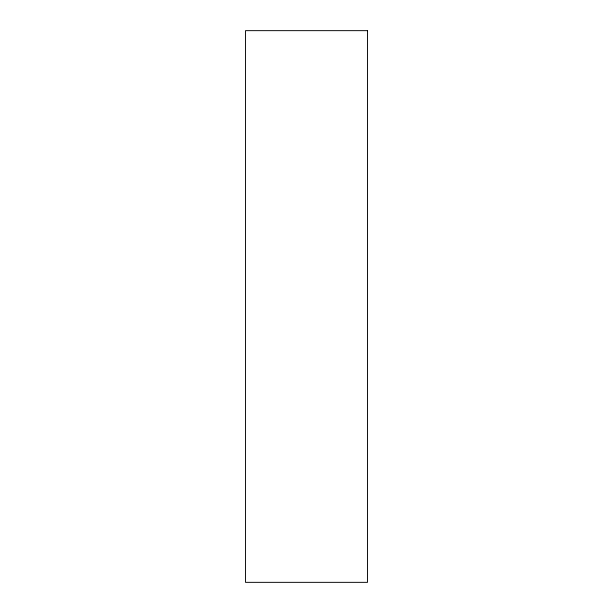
<?xml version="1.0" encoding="UTF-8"?>
<svg xmlns="http://www.w3.org/2000/svg" width="613" height="613" viewBox="0 0 613 613"><rect width="100%" height="100%" fill="white"/><g stroke="black" fill="none" stroke-linecap="round" stroke-linejoin="round"><path stroke-width="0.92" d="M367.493 30.65L245.506 30.65L245.506 582.35L367.493 582.35L367.493 30.65"/></g></svg>
